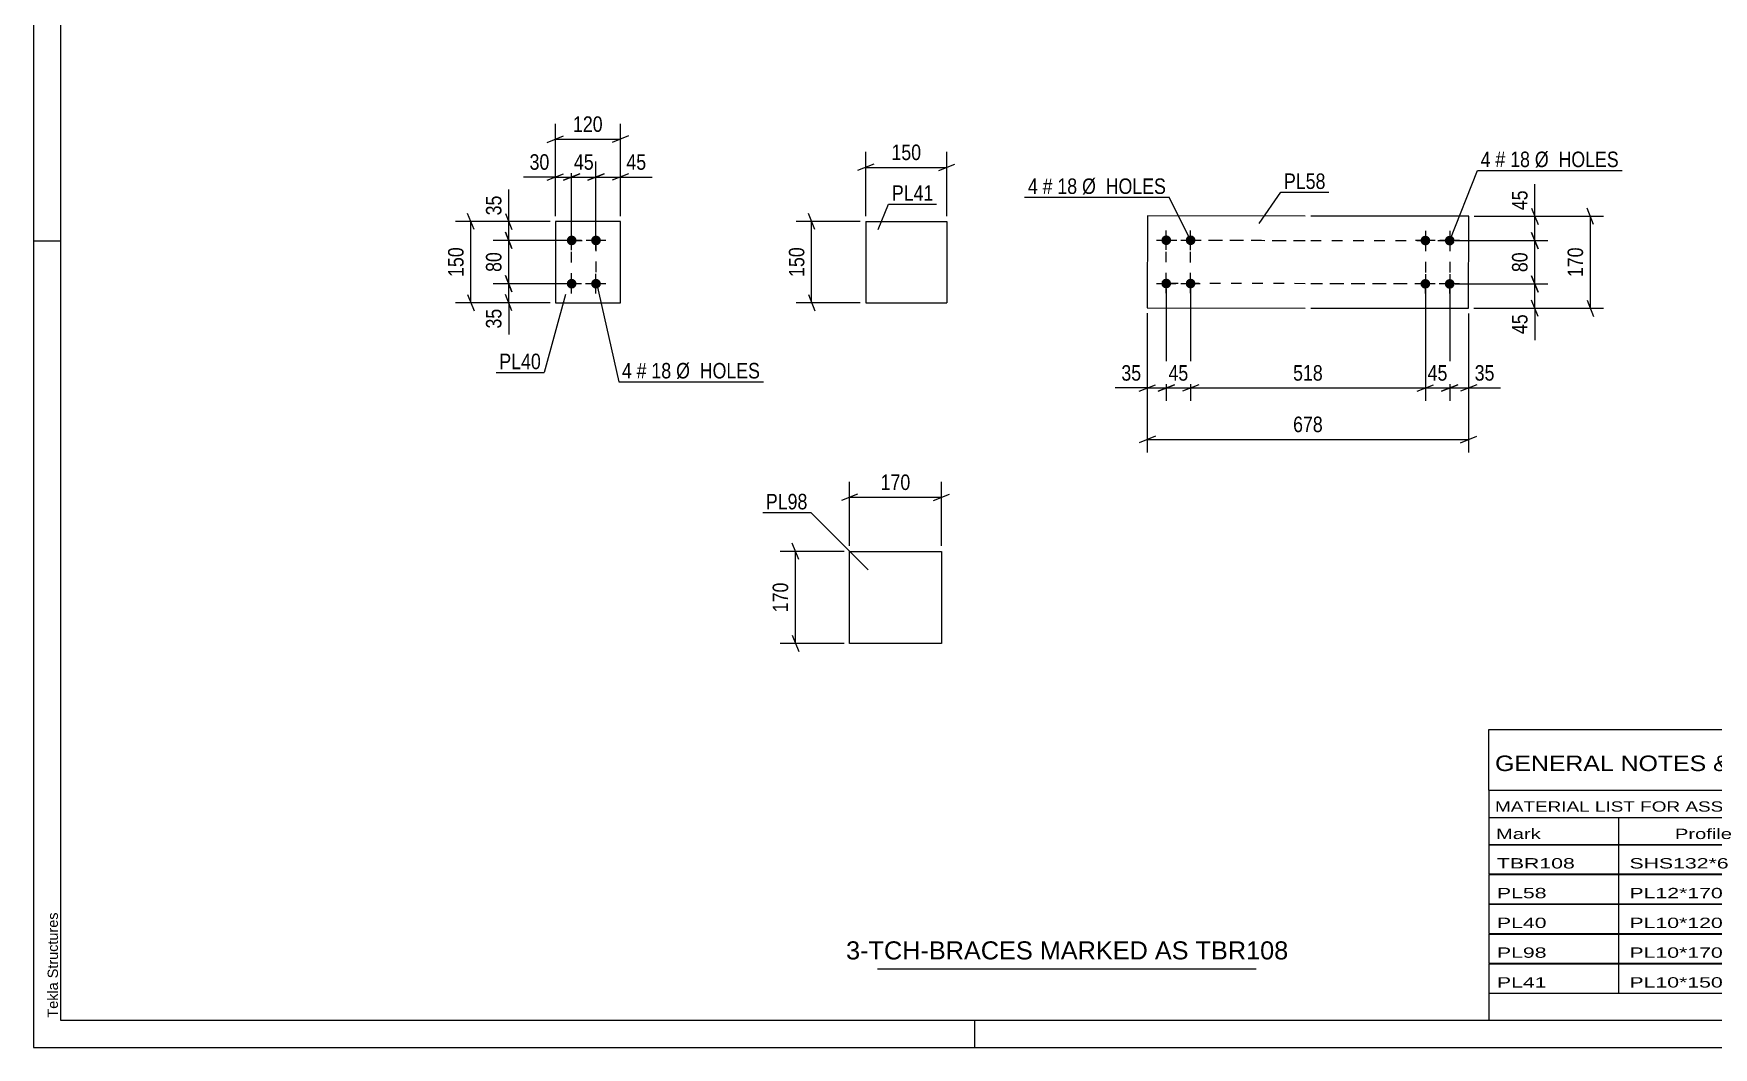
# Model space of a CAD drawing. Header units: millimetres. Extents: x 0 to 594, y 0 to 420.
# Drawn here: x 0 to 310.5, y 0 to 187.3 of the extents above; entities that cross this region are included whole.
import ezdxf

# ---------------------------------------------------------------- set-up
doc = ezdxf.new("R2010")
doc.units = ezdxf.units.MM
doc.linetypes.add('DXK_LINE_DOT2', pattern=[3.9198, 1.9599, -1.9599])
doc.styles.add('Arial', font='ARIAL.TTF', dxfattribs={"height": 0.2})
doc.styles.add('Arial Narrow', font='ARIALN.TTF', dxfattribs={"height": 0.2})

# ---------------------------------------------------------------- blocks, each defined once
blk = doc.blocks.new('Unknown-580874783-1129')
at = {"color": 5, "linetype": 'Continuous'}
for p, q in [((0, 420), (0, 0)), ((5, 415), (5, 5)), ((5, 149), (0, 149)), ((5, 5), (589, 5)), ((174, 0), (174, 5)), ((0, 0), (594, 0))]:
    blk.add_line(p, q, dxfattribs=at)
at = {"color": 174, "linetype": 'Continuous', "style": 'Arial'}
blk.add_text('Tekla Structures', height=1.9102, rotation=90, dxfattribs=at).set_placement((4.5, 5.5))
blk = doc.blocks.new('Bolt-580874783-1256 - 1220')
at = {"linetype": 'Continuous'}
for points in [[(209.38, 150.05, -1), (209.37, 148.25, -1)], [(213.88, 150.04, -1), (213.87, 148.24, -1)], [(209.37, 142.05, -1), (209.37, 140.25, -1)], [(213.87, 142.04, -1), (213.87, 140.24, -1)]]:
    blk.add_hatch(color=1, dxfattribs=at).paths.add_polyline_path(points)
at = {"color": 1, "linetype": 'Continuous'}
for p, q in [((207.57, 149.15), (211.17, 149.14)), ((209.37, 147.35), (209.38, 150.95)), ((212.07, 149.14), (215.67, 149.14)), ((213.87, 147.34), (213.88, 150.94)), ((209.36, 139.35), (209.37, 142.95)), ((213.86, 139.34), (213.87, 142.94)), ((207.57, 141.15), (211.17, 141.14)), ((212.07, 141.14), (215.67, 141.14))]:
    blk.add_line(p, q, dxfattribs=at)
blk = doc.blocks.new('Bolt-580874783-1261 - 1220')
at = {"linetype": 'Continuous'}
for points in [[(257.27, 148.19, -1), (257.28, 149.99, -1)], [(261.77, 148.18, -1), (261.78, 149.98, -1)], [(257.27, 140.19, -1), (257.27, 141.99, -1)], [(261.77, 140.18, -1), (261.77, 141.98, -1)]]:
    blk.add_hatch(color=1, dxfattribs=at).paths.add_polyline_path(points)
at = {"color": 1, "linetype": 'Continuous'}
for p, q in [((259.07, 149.08), (255.47, 149.09)), ((257.28, 150.89), (257.27, 147.29)), ((263.57, 149.08), (259.97, 149.08)), ((261.78, 150.88), (261.77, 147.28)), ((257.27, 142.89), (257.26, 139.29)), ((261.77, 142.88), (261.76, 139.28)), ((259.07, 141.08), (255.47, 141.09)), ((263.57, 141.08), (259.97, 141.08))]:
    blk.add_line(p, q, dxfattribs=at)
blk = doc.blocks.new('Part-580874783-1276 - 1220')
at = {"color": 2, "linetype": 'Continuous'}
for p, q in [((205.88, 153.65), (205.86, 136.65)), ((235.07, 153.62), (205.88, 153.65)), ((265.28, 153.58), (236.07, 153.61)), ((265.26, 136.58), (265.28, 153.58)), ((205.86, 136.65), (235.07, 136.62)), ((236.07, 136.61), (265.26, 136.58))]:
    blk.add_line(p, q, dxfattribs=at)
blk = doc.blocks.new('Part-580874783-1555 - 1539')
at = {"color": 2, "linetype": 'Continuous'}
for p, q in [((96.46, 152.61), (96.46, 137.61)), ((108.46, 152.61), (96.46, 152.61)), ((108.46, 137.61), (108.46, 152.61)), ((96.46, 137.61), (108.46, 137.61))]:
    blk.add_line(p, q, dxfattribs=at)
blk = doc.blocks.new('Bolt-580874783-1560 - 1539')
at = {"linetype": 'Continuous'}
for points in [[(99.46, 148.21, -1), (99.46, 150.01, -1)], [(103.96, 148.21, -1), (103.96, 150.01, -1)], [(99.46, 140.21, -1), (99.46, 142.01, -1)], [(103.96, 140.21, -1), (103.96, 142.01, -1)]]:
    blk.add_hatch(color=1, dxfattribs=at).paths.add_polyline_path(points)
at = {"color": 1, "linetype": 'Continuous'}
for p, q in [((101.26, 149.11), (97.66, 149.11)), ((99.46, 147.31), (99.46, 150.91)), ((105.76, 149.11), (102.16, 149.11)), ((103.96, 147.31), (103.96, 150.91)), ((99.46, 139.31), (99.46, 142.91)), ((103.96, 139.31), (103.96, 142.91)), ((101.26, 141.11), (97.66, 141.11)), ((105.76, 141.11), (102.16, 141.11))]:
    blk.add_line(p, q, dxfattribs=at)
blk = doc.blocks.new('Part-580874783-4337 - 4336')
at = {"color": 2, "linetype": 'Continuous'}
for p, q in [((150.83, 91.65), (167.83, 91.65)), ((150.83, 74.65), (150.83, 91.65)), ((167.83, 91.65), (167.83, 74.65)), ((167.83, 74.65), (150.83, 74.65))]:
    blk.add_line(p, q, dxfattribs=at)
blk = doc.blocks.new('Part-580874783-1515 - 1499')
at = {"color": 2, "linetype": 'Continuous'}
for p, q in [((153.82, 152.61), (153.82, 137.61)), ((153.82, 152.61), (168.82, 152.61)), ((168.82, 152.61), (168.82, 137.61)), ((153.82, 137.61), (168.82, 137.61))]:
    blk.add_line(p, q, dxfattribs=at)
blk = doc.blocks.new('Rectangle-580874783-1446 - 1220')
at = {"color": 1, "linetype": 'DXK_LINE_DOT2'}
for p, q in [((209.37, 149.15), (235.07, 149.12)), ((209.37, 141.15), (209.37, 149.15)), ((236.07, 149.11), (261.77, 149.08)), ((261.77, 149.08), (261.77, 141.08)), ((235.07, 141.12), (209.37, 141.15)), ((261.77, 141.08), (236.07, 141.11))]:
    blk.add_line(p, q, dxfattribs=at)
blk = doc.blocks.new('Rectangle-580874783-1669 - 1539')
at = {"color": 1, "linetype": 'DXK_LINE_DOT2'}
blk.add_lwpolyline([(99.46, 149.11), (103.96, 149.11), (103.96, 141.11), (99.46, 141.11), (99.46, 149.11)], close=True, dxfattribs=at)
blk = doc.blocks.new('Rectangle-580874783-1435 - 1220')
at = {"color": 1, "linetype": 'DXK_LINE_DOT2'}
for p, q in [((213.87, 149.14), (235.07, 149.12)), ((213.87, 141.14), (213.87, 149.14)), ((236.07, 149.11), (257.27, 149.09)), ((257.27, 149.09), (257.27, 141.09)), ((235.07, 141.12), (213.87, 141.14)), ((257.27, 141.09), (236.07, 141.11))]:
    blk.add_line(p, q, dxfattribs=at)
blk = doc.blocks.new('StraightDimension-580874783-1280 - 1220')
at = {"color": 7, "linetype": 'Continuous'}
for p, q in [((262.77, 141.08), (279.9, 141.08)), ((276.9, 142.58), (278.1, 139.58)), ((277.5, 136.58), (277.5, 141.08)), ((278.1, 135.08), (276.9, 138.08)), ((266.26, 136.58), (279.9, 136.58))]:
    blk.add_line(p, q, dxfattribs=at)
at = {"color": 0}
blk.add_wipeout([(276.75, 136.05), (272.55, 136.05), (272.55, 131.2), (276.75, 131.2)], dxfattribs=at)
at = {"color": 7, "linetype": 'Continuous'}
blk.add_line((277.5, 136.58), (277.5, 130.67), dxfattribs=at)
blk.add_line((277.5, 136.58), (277.5, 130.67), dxfattribs=at)
at = {"color": 3, "style": 'Arial Narrow'}
blk.add_text('45', height=2.863, rotation=90.0002, dxfattribs=at).set_placement((276.15, 131.8))
blk = doc.blocks.new('StraightDimension-580874783-1420 - 1220')
at = {"color": 7, "linetype": 'Continuous'}
for p, q in [((209.37, 140.15), (209.37, 119.45)), ((205.86, 135.65), (205.86, 119.45)), ((204.36, 121.25), (207.36, 122.45)), ((205.86, 121.85), (209.37, 121.85)), ((210.87, 122.45), (207.87, 121.25))]:
    blk.add_line(p, q, dxfattribs=at)
at = {"color": 0}
blk.add_wipeout([(205.34, 122.6), (205.34, 126.8), (200.48, 126.8), (200.48, 122.6)], dxfattribs=at)
at = {"color": 7, "linetype": 'Continuous'}
blk.add_line((205.86, 121.85), (199.96, 121.85), dxfattribs=at)
blk.add_line((205.86, 121.85), (199.96, 121.85), dxfattribs=at)
at = {"color": 3, "style": 'Arial Narrow'}
blk.add_text('35', height=2.863, dxfattribs=at).set_placement((201.08, 123.2))
blk = doc.blocks.new('StraightDimension-580874783-1292 - 1220')
at = {"color": 7, "linetype": 'Continuous'}
for p, q in [((262.77, 149.08), (279.9, 149.08)), ((276.9, 150.58), (278.1, 147.58)), ((277.5, 141.08), (277.5, 149.08)), ((262.77, 141.08), (279.9, 141.08)), ((278.1, 139.58), (276.9, 142.58))]:
    blk.add_line(p, q, dxfattribs=at)
at = {"color": 0}
blk.add_wipeout([(276.75, 147.51), (272.55, 147.51), (272.55, 142.65), (276.75, 142.65)], dxfattribs=at)
at = {"color": 3, "style": 'Arial Narrow'}
blk.add_text('80', height=2.863, rotation=90.0002, dxfattribs=at).set_placement((276.15, 143.25))
blk = doc.blocks.new('StraightDimension-580874783-1301 - 1220')
at = {"color": 7, "linetype": 'Continuous'}
for p, q in [((266.28, 153.58), (279.9, 153.58)), ((276.9, 155.08), (278.1, 152.08)), ((277.5, 149.08), (277.5, 153.58)), ((262.77, 149.08), (279.9, 149.08)), ((278.1, 147.58), (276.9, 150.58))]:
    blk.add_line(p, q, dxfattribs=at)
at = {"color": 0}
blk.add_wipeout([(276.75, 158.96), (272.55, 158.96), (272.55, 154.1), (276.75, 154.1)], dxfattribs=at)
at = {"color": 7, "linetype": 'Continuous'}
blk.add_line((277.5, 153.58), (277.5, 159.48), dxfattribs=at)
blk.add_line((277.5, 153.58), (277.5, 159.48), dxfattribs=at)
at = {"color": 3, "style": 'Arial Narrow'}
blk.add_text('45', height=2.863, rotation=90.0002, dxfattribs=at).set_placement((276.15, 154.7))
blk = doc.blocks.new('StraightDimension-580874783-1384 - 1220')
at = {"color": 7, "linetype": 'Continuous'}
for p, q in [((205.86, 135.65), (205.86, 109.94)), ((265.26, 135.58), (265.26, 109.94)), ((207.36, 112.94), (204.36, 111.74)), ((205.86, 112.34), (265.26, 112.34)), ((263.76, 111.74), (266.76, 112.94))]:
    blk.add_line(p, q, dxfattribs=at)
at = {"color": 0}
blk.add_wipeout([(238.9, 113.09), (238.9, 117.29), (232.22, 117.29), (232.22, 113.09)], dxfattribs=at)
at = {"color": 3, "style": 'Arial Narrow'}
blk.add_text('678', height=2.863, dxfattribs=at).set_placement((232.82, 113.69))
blk = doc.blocks.new('StraightDimension-580874783-1389 - 1220')
at = {"color": 7, "linetype": 'Continuous'}
for p, q in [((261.77, 140.08), (261.77, 119.45)), ((265.26, 135.58), (265.26, 119.45)), ((260.27, 121.25), (263.27, 122.45)), ((261.77, 121.85), (265.26, 121.85)), ((266.76, 122.45), (263.76, 121.25))]:
    blk.add_line(p, q, dxfattribs=at)
at = {"color": 0}
blk.add_wipeout([(270.64, 122.6), (270.64, 126.8), (265.79, 126.8), (265.79, 122.6)], dxfattribs=at)
at = {"color": 7, "linetype": 'Continuous'}
blk.add_line((265.26, 121.85), (271.17, 121.85), dxfattribs=at)
blk.add_line((265.26, 121.85), (271.17, 121.85), dxfattribs=at)
at = {"color": 3, "style": 'Arial Narrow'}
blk.add_text('35', height=2.863, dxfattribs=at).set_placement((266.39, 123.2))
blk = doc.blocks.new('StraightDimension-580874783-1395 - 1220')
at = {"color": 7, "linetype": 'Continuous'}
for p, q in [((257.27, 140.09), (257.27, 119.45)), ((261.77, 140.08), (261.77, 119.45)), ((255.77, 121.25), (258.77, 122.45)), ((257.27, 121.85), (261.77, 121.85)), ((263.27, 122.45), (260.27, 121.25))]:
    blk.add_line(p, q, dxfattribs=at)
at = {"color": 0}
blk.add_wipeout([(261.94, 122.6), (261.94, 126.8), (257.09, 126.8), (257.09, 122.6)], dxfattribs=at)
at = {"color": 3, "style": 'Arial Narrow'}
blk.add_text('45', height=2.863, dxfattribs=at).set_placement((257.69, 123.2))
blk = doc.blocks.new('StraightDimension-580874783-1404 - 1220')
at = {"color": 7, "linetype": 'Continuous'}
for p, q in [((213.87, 140.14), (213.87, 119.45)), ((257.27, 140.09), (257.27, 119.45)), ((215.37, 122.45), (212.37, 121.25)), ((213.87, 121.85), (257.27, 121.85)), ((255.77, 121.25), (258.77, 122.45))]:
    blk.add_line(p, q, dxfattribs=at)
at = {"color": 0}
blk.add_wipeout([(238.91, 122.6), (238.91, 126.8), (232.22, 126.8), (232.22, 122.6)], dxfattribs=at)
at = {"color": 3, "style": 'Arial Narrow'}
blk.add_text('518', height=2.863, dxfattribs=at).set_placement((232.82, 123.2))
blk = doc.blocks.new('StraightDimension-580874783-1412 - 1220')
at = {"color": 7, "linetype": 'Continuous'}
for p, q in [((209.37, 140.15), (209.37, 119.45)), ((213.87, 140.14), (213.87, 119.45)), ((207.87, 121.25), (210.87, 122.45)), ((209.37, 121.85), (213.87, 121.85)), ((215.37, 122.45), (212.37, 121.25))]:
    blk.add_line(p, q, dxfattribs=at)
at = {"color": 0}
blk.add_wipeout([(214.04, 122.6), (214.04, 126.8), (209.19, 126.8), (209.19, 122.6)], dxfattribs=at)
at = {"color": 3, "style": 'Arial Narrow'}
blk.add_text('45', height=2.863, dxfattribs=at).set_placement((209.79, 123.2))
blk = doc.blocks.new('StraightDimension-580874783-1427 - 1220')
at = {"color": 7, "linetype": 'Continuous'}
for p, q in [((266.28, 153.58), (290.17, 153.58)), ((288.37, 152.08), (287.17, 155.08)), ((287.77, 136.58), (287.77, 153.58)), ((287.17, 138.08), (288.37, 135.08)), ((266.26, 136.58), (290.17, 136.58))]:
    blk.add_line(p, q, dxfattribs=at)
at = {"color": 0}
blk.add_wipeout([(287.02, 148.42), (282.82, 148.42), (282.82, 141.74), (287.02, 141.74)], dxfattribs=at)
at = {"color": 3, "style": 'Arial Narrow'}
blk.add_text('170', height=2.863, rotation=90.0002, dxfattribs=at).set_placement((286.42, 142.34))
blk = doc.blocks.new('StraightDimension-580874783-1579 - 1539')
at = {"color": 7, "linetype": 'Continuous'}
for p, q in [((96.46, 153.61), (96.46, 163.67)), ((99.46, 150.11), (99.46, 163.67)), ((94.96, 160.22), (97.96, 161.42)), ((96.46, 160.82), (99.46, 160.82)), ((100.96, 161.42), (97.96, 160.22))]:
    blk.add_line(p, q, dxfattribs=at)
at = {"color": 0}
blk.add_wipeout([(95.93, 161.57), (95.93, 165.77), (91.08, 165.77), (91.08, 161.57)], dxfattribs=at)
at = {"color": 7, "linetype": 'Continuous'}
blk.add_line((96.46, 160.82), (90.55, 160.82), dxfattribs=at)
blk.add_line((96.46, 160.82), (90.55, 160.82), dxfattribs=at)
at = {"color": 3, "style": 'Arial Narrow'}
blk.add_text('30', height=2.863, dxfattribs=at).set_placement((91.68, 162.17))
blk = doc.blocks.new('StraightDimension-580874783-1656 - 1539')
at = {"color": 7, "linetype": 'Continuous'}
for p, q in [((95.46, 152.61), (84.98, 152.61)), ((87.23, 154.11), (88.43, 151.11)), ((87.83, 149.11), (87.83, 152.61)), ((98.46, 149.11), (84.98, 149.11)), ((88.43, 147.61), (87.23, 150.61))]:
    blk.add_line(p, q, dxfattribs=at)
at = {"color": 0}
blk.add_wipeout([(87.08, 158), (82.88, 158), (82.88, 153.14), (87.08, 153.14)], dxfattribs=at)
at = {"color": 7, "linetype": 'Continuous'}
blk.add_line((87.83, 152.61), (87.83, 158.52), dxfattribs=at)
blk.add_line((87.83, 152.61), (87.83, 158.52), dxfattribs=at)
at = {"color": 3, "style": 'Arial Narrow'}
blk.add_text('35', height=2.863, rotation=90.0002, dxfattribs=at).set_placement((86.48, 153.74))
blk = doc.blocks.new('StraightDimension-580874783-1592 - 1539')
at = {"color": 7, "linetype": 'Continuous'}
for p, q in [((99.46, 150.11), (99.46, 163.67)), ((103.96, 150.11), (103.96, 163.67)), ((97.96, 160.22), (100.96, 161.42)), ((99.46, 160.82), (103.96, 160.82)), ((105.46, 161.42), (102.46, 160.22))]:
    blk.add_line(p, q, dxfattribs=at)
at = {"color": 0}
blk.add_wipeout([(104.13, 161.57), (104.13, 165.77), (99.28, 165.77), (99.28, 161.57)], dxfattribs=at)
at = {"color": 3, "style": 'Arial Narrow'}
blk.add_text('45', height=2.863, dxfattribs=at).set_placement((99.88, 162.17))
blk = doc.blocks.new('StraightDimension-580874783-1562 - 1539')
at = {"color": 7, "linetype": 'Continuous'}
for p, q in [((94.96, 167.22), (97.96, 168.42)), ((96.46, 153.61), (96.46, 170.67)), ((96.46, 167.82), (108.46, 167.82)), ((109.96, 168.42), (106.96, 167.22)), ((108.46, 153.61), (108.46, 170.67))]:
    blk.add_line(p, q, dxfattribs=at)
at = {"color": 0}
blk.add_wipeout([(105.8, 168.57), (105.8, 172.77), (99.11, 172.77), (99.11, 168.57)], dxfattribs=at)
at = {"color": 3, "style": 'Arial Narrow'}
blk.add_text('120', height=2.863, dxfattribs=at).set_placement((99.71, 169.17))
blk = doc.blocks.new('StraightDimension-580874783-1602 - 1539')
at = {"color": 7, "linetype": 'Continuous'}
for p, q in [((103.96, 150.11), (103.96, 163.67)), ((108.46, 153.61), (108.46, 163.67)), ((102.46, 160.22), (105.46, 161.42)), ((103.96, 160.82), (108.46, 160.82)), ((109.96, 161.42), (106.96, 160.22))]:
    blk.add_line(p, q, dxfattribs=at)
at = {"color": 0}
blk.add_wipeout([(113.84, 161.57), (113.84, 165.77), (108.98, 165.77), (108.98, 161.57)], dxfattribs=at)
at = {"color": 7, "linetype": 'Continuous'}
blk.add_line((108.46, 160.82), (114.36, 160.82), dxfattribs=at)
blk.add_line((108.46, 160.82), (114.36, 160.82), dxfattribs=at)
at = {"color": 3, "style": 'Arial Narrow'}
blk.add_text('45', height=2.863, dxfattribs=at).set_placement((109.58, 162.17))
blk = doc.blocks.new('StraightDimension-580874783-1616 - 1539')
at = {"color": 7, "linetype": 'Continuous'}
for p, q in [((95.46, 152.61), (77.98, 152.61)), ((81.43, 151.11), (80.23, 154.11)), ((80.83, 137.61), (80.83, 152.61)), ((95.46, 137.61), (77.98, 137.61)), ((80.23, 139.11), (81.43, 136.11))]:
    blk.add_line(p, q, dxfattribs=at)
at = {"color": 0}
blk.add_wipeout([(80.08, 148.46), (75.88, 148.46), (75.88, 141.77), (80.08, 141.77)], dxfattribs=at)
at = {"color": 3, "style": 'Arial Narrow'}
blk.add_text('150', height=2.863, rotation=90.0002, dxfattribs=at).set_placement((79.48, 142.37))
blk = doc.blocks.new('StraightDimension-580874783-1633 - 1539')
at = {"color": 7, "linetype": 'Continuous'}
for p, q in [((98.46, 141.11), (84.98, 141.11)), ((87.23, 142.61), (88.43, 139.61)), ((87.83, 137.61), (87.83, 141.11)), ((95.46, 137.61), (84.98, 137.61)), ((88.43, 136.11), (87.23, 139.11))]:
    blk.add_line(p, q, dxfattribs=at)
at = {"color": 0}
blk.add_wipeout([(87.08, 137.09), (82.88, 137.09), (82.88, 132.23), (87.08, 132.23)], dxfattribs=at)
at = {"color": 7, "linetype": 'Continuous'}
blk.add_line((87.83, 137.61), (87.83, 131.71), dxfattribs=at)
blk.add_line((87.83, 137.61), (87.83, 131.71), dxfattribs=at)
at = {"color": 3, "style": 'Arial Narrow'}
blk.add_text('35', height=2.863, rotation=90.0002, dxfattribs=at).set_placement((86.48, 132.83))
blk = doc.blocks.new('StraightDimension-580874783-1646 - 1539')
at = {"color": 7, "linetype": 'Continuous'}
for p, q in [((98.46, 149.11), (84.98, 149.11)), ((87.23, 150.61), (88.43, 147.61)), ((87.83, 141.11), (87.83, 149.11)), ((98.46, 141.11), (84.98, 141.11)), ((88.43, 139.61), (87.23, 142.61))]:
    blk.add_line(p, q, dxfattribs=at)
at = {"color": 0}
blk.add_wipeout([(87.08, 147.54), (82.88, 147.54), (82.88, 142.69), (87.08, 142.69)], dxfattribs=at)
at = {"color": 3, "style": 'Arial Narrow'}
blk.add_text('80', height=2.863, rotation=90.0002, dxfattribs=at).set_placement((86.48, 143.29))
blk = doc.blocks.new('StraightDimension-580874783-4342 - 4336')
at = {"color": 7, "linetype": 'Continuous'}
for p, q in [((150.83, 92.65), (150.83, 104.5)), ((167.83, 92.65), (167.83, 104.5)), ((152.33, 102.25), (149.33, 101.05)), ((150.83, 101.65), (167.83, 101.65)), ((166.33, 101.05), (169.33, 102.25))]:
    blk.add_line(p, q, dxfattribs=at)
at = {"color": 0}
blk.add_wipeout([(162.67, 102.4), (162.67, 106.6), (155.98, 106.6), (155.98, 102.4)], dxfattribs=at)
at = {"color": 3, "style": 'Arial Narrow'}
blk.add_text('170', height=2.863, dxfattribs=at).set_placement((156.58, 103))
blk = doc.blocks.new('StraightDimension-580874783-4346 - 4336')
at = {"color": 7, "linetype": 'Continuous'}
for p, q in [((149.83, 91.65), (137.98, 91.65)), ((141.43, 90.15), (140.23, 93.15)), ((140.83, 74.65), (140.83, 91.65)), ((149.83, 74.65), (137.98, 74.65)), ((140.23, 76.15), (141.43, 73.15))]:
    blk.add_line(p, q, dxfattribs=at)
at = {"color": 0}
blk.add_wipeout([(140.08, 86.49), (135.88, 86.49), (135.88, 79.81), (140.08, 79.81)], dxfattribs=at)
at = {"color": 3, "style": 'Arial Narrow'}
blk.add_text('170', height=2.863, rotation=90.0002, dxfattribs=at).set_placement((139.48, 80.41))
blk = doc.blocks.new('StraightDimension-580874783-1517 - 1499')
at = {"color": 7, "linetype": 'Continuous'}
for p, q in [((152.82, 152.61), (140.97, 152.61)), ((144.42, 151.11), (143.22, 154.11)), ((143.82, 137.61), (143.82, 152.61)), ((152.82, 137.61), (140.97, 137.61)), ((143.22, 139.11), (144.42, 136.11))]:
    blk.add_line(p, q, dxfattribs=at)
at = {"color": 0}
blk.add_wipeout([(143.07, 148.46), (138.87, 148.46), (138.87, 141.77), (143.07, 141.77)], dxfattribs=at)
at = {"color": 3, "style": 'Arial Narrow'}
blk.add_text('150', height=2.863, rotation=90.0002, dxfattribs=at).set_placement((142.47, 142.37))
blk = doc.blocks.new('StraightDimension-580874783-1526 - 1499')
at = {"color": 7, "linetype": 'Continuous'}
for p, q in [((153.82, 153.61), (153.82, 165.46)), ((168.82, 153.61), (168.82, 165.46)), ((155.32, 163.21), (152.32, 162.01)), ((153.82, 162.61), (168.82, 162.61)), ((167.32, 162.01), (170.32, 163.21))]:
    blk.add_line(p, q, dxfattribs=at)
at = {"color": 0}
blk.add_wipeout([(164.66, 163.36), (164.66, 167.56), (157.98, 167.56), (157.98, 163.36)], dxfattribs=at)
at = {"color": 3, "style": 'Arial Narrow'}
blk.add_text('150', height=2.863, dxfattribs=at).set_placement((158.58, 163.96))
blk = doc.blocks.new('Unknown-580874783-4415')
at = {"color": 7, "linetype": 'Continuous'}
for p, q in [((269, 58.75), (429, 58.75)), ((269, 47.5), (269, 58.75)), ((429, 58.75), (429, 47.5)), ((269, 47.5), (429, 47.5)), ((269, 47.5), (269, 42.5)), ((429, 47.5), (429, 42.5)), ((269, 42.5), (429, 42.5)), ((269, 42.5), (269, 37.5)), ((293, 42.5), (293, 37.5)), ((328.5, 42.5), (328.5, 37.5)), ((354.5, 42.5), (354.5, 37.5)), ((367.5, 42.5), (367.5, 37.5)), ((385, 42.5), (385, 37.5)), ((407, 42.5), (407, 37.5)), ((429, 42.5), (429, 37.5)), ((269, 37.5), (429, 37.5)), ((269, 37.45), (269, 32.05)), ((269, 37.45), (429, 37.45)), ((293, 37.5), (293, 32)), ((328.5, 37.5), (328.5, 32)), ((354.5, 37.5), (354.5, 32)), ((367.5, 37.5), (367.5, 32)), ((385, 37.5), (385, 32)), ((407, 37.5), (407, 32)), ((429, 37.45), (429, 32.05)), ((269, 32.05), (429, 32.05)), ((269, 31.95), (269, 26.55)), ((269, 31.95), (429, 31.95)), ((293, 32), (293, 26.5)), ((328.5, 32), (328.5, 26.5)), ((354.5, 32), (354.5, 26.5)), ((367.5, 32), (367.5, 26.5)), ((385, 32), (385, 26.5)), ((407, 32), (407, 26.5)), ((429, 31.95), (429, 26.55)), ((269, 26.55), (429, 26.55)), ((269, 26.45), (269, 21.05)), ((269, 26.45), (429, 26.45)), ((293, 26.5), (293, 21)), ((328.5, 26.5), (328.5, 21)), ((354.5, 26.5), (354.5, 21)), ((367.5, 26.5), (367.5, 21)), ((385, 26.5), (385, 21)), ((407, 26.5), (407, 21)), ((429, 26.45), (429, 21.05)), ((269, 21.05), (429, 21.05)), ((269, 20.95), (269, 15.55)), ((269, 20.95), (429, 20.95)), ((293, 21), (293, 15.5)), ((328.5, 21), (328.5, 15.5)), ((354.5, 21), (354.5, 15.5)), ((367.5, 21), (367.5, 15.5)), ((385, 21), (385, 15.5)), ((407, 21), (407, 15.5)), ((429, 20.95), (429, 15.55)), ((269, 15.55), (429, 15.55)), ((269, 15.45), (269, 10.05)), ((269, 15.45), (429, 15.45)), ((293, 15.5), (293, 10)), ((328.5, 15.5), (328.5, 10)), ((354.5, 15.5), (354.5, 10)), ((367.5, 15.5), (367.5, 10)), ((385, 15.5), (385, 10)), ((407, 15.5), (407, 10)), ((429, 15.45), (429, 10.05)), ((269, 10.05), (429, 10.05)), ((269, 10), (429, 10)), ((269, 10), (269, 5)), ((385, 10), (385, 5)), ((407, 10), (407, 5)), ((429, 10), (429, 5)), ((269, 5), (429, 5))]:
    blk.add_line(p, q, dxfattribs=at)
at = {"color": 7, "style": 'Arial Narrow'}
for s, height, width, p in [('GENERAL NOTES & WELD DETAILS :', 2.8633, 1.4, (270.15, 51.06)), ('REFER TYP DRAWING TYP-01', 1.9089, 1.6, (353.7, 51.16)), ("MATERIAL LIST FOR ASSEMBLY MK'D", 1.9089, 1.6, (270.15, 43.56)), ('TBR108', 1.909, 1.794707, (361.59, 43.47)), ('3', 1.91, 1.794707, (391.08, 43.56)), ('No. Required', 1.9089, 1.6, (400.41, 43.56)), ('Mark', 1.909, 1.7, (270.34, 38.5)), ('Profile', 1.909, 1.7, (303.41, 38.5)), ('Material', 1.909, 1.7, (333.54, 38.56)), ('No.', 1.909, 1.7, (358.5, 38.56)), ('Length', 1.909, 1.7, (369, 38.56)), ('Area', 1.909, 1.7, (391.5, 38.56)), ('Weight', 1.909, 1.7, (411, 38.56))]:
    blk.add_text(s, height=height, dxfattribs=dict(at, width=width)).set_placement(p)
at = {"color": 7, "linetype": 'Continuous', "style": 'Arial Narrow'}
for s, height, width, p in [('TBR108', 1.909, 1.794707, (270.5, 33.06)), ('SHS132*6', 1.909, 1.794707, (295, 33.06)), ('E350', 1.909, 1.794707, (334.74, 33.06)), ('1', 1.91, 1.794707, (358.86, 33.06)), ('5732', 1.909, 1.794707, (371.58, 33.06)), ('3.0', 1.909, 1.794707, (395.32, 33.06)), ('135.7', 1.909, 1.794707, (411.96, 33.06)), ('PL58', 1.909, 1.794707, (270.5, 27.56)), ('PL12*170', 1.909, 1.794707, (295, 27.56)), ('E350', 1.909, 1.794707, (334.74, 27.56)), ('1', 1.91, 1.794707, (358.86, 27.56)), ('678', 1.909, 1.794707, (373.77, 27.56)), ('0.3', 1.909, 1.794707, (395.32, 27.56)), ('10.9', 1.909, 1.794707, (414.14, 27.56)), ('PL40', 1.909, 1.794707, (270.5, 22.06)), ('PL10*120', 1.909, 1.794707, (295, 22.06)), ('E350', 1.909, 1.794707, (334.74, 22.06)), ('4', 1.91, 1.794707, (358.86, 22.06)), ('150', 1.909, 1.794707, (373.77, 22.06)), ('0.0', 1.909, 1.794707, (395.32, 22.06)), ('5.7', 1.909, 1.794707, (416.33, 22.06)), ('PL98', 1.909, 1.794707, (270.5, 16.56)), ('PL10*170', 1.909, 1.794707, (295, 16.56)), ('E350', 1.909, 1.794707, (334.74, 16.56)), ('1', 1.91, 1.794707, (358.86, 16.56)), ('170', 1.909, 1.794707, (373.77, 16.56)), ('0.1', 1.909, 1.794707, (395.32, 16.56)), ('2.3', 1.909, 1.794707, (416.33, 16.56)), ('PL41', 1.909, 1.794707, (270.5, 11.06)), ('PL10*150', 1.909, 1.794707, (295, 11.06)), ('E350', 1.909, 1.794707, (334.74, 11.06)), ('1', 1.91, 1.794707, (358.86, 11.06)), ('150', 1.909, 1.794707, (373.77, 11.06)), ('0.1', 1.909, 1.794707, (395.32, 11.06)), ('1.8', 1.909, 1.794707, (416.33, 11.06)), ('Total', 1.909, 1.7, (371.33, 6.5)), ('3.6', 1.909, 1.794707, (394.83, 6.5)), ('156.3', 1.909, 1.794707, (411.96, 6.5))]:
    blk.add_text(s, height=height, dxfattribs=dict(at, width=width)).set_placement(p)
blk = doc.blocks.new('Unknown-580874783-4416')
at = {"color": 7, "linetype": 'Continuous'}
blk.add_line((156, 14.5), (226, 14.5), dxfattribs=at)
at = {"color": 7, "style": 'Arial'}
blk.add_text('3-TCH-BRACES MARKED AS TBR108', height=3.3428, dxfattribs=at).set_placement((150.19, 16.25))
blk = doc.blocks.new('Mark-580874783-1251 - 1220')
at = {"color": 0}
blk.add_wipeout([(185.63, 157.7), (185.63, 160.7), (183.8, 160.7), (183.8, 157.7)], dxfattribs=at)
blk.add_wipeout([(185.63, 157.7), (185.63, 160.7), (183.8, 160.7), (183.8, 157.7)], dxfattribs=at)
blk.add_wipeout([(188.35, 157.7), (188.35, 160.7), (186.53, 160.7), (186.53, 157.7)], dxfattribs=at)
blk.add_wipeout([(188.35, 157.7), (188.35, 160.7), (186.53, 160.7), (186.53, 157.7)], dxfattribs=at)
at = {"color": 3, "style": 'Arial Narrow'}
blk.add_text('4', height=2.86, dxfattribs=at).set_placement((183.8, 157.7))
at = {"color": 0}
blk.add_wipeout([(192.91, 157.7), (192.91, 160.7), (189.25, 160.7), (189.25, 157.7)], dxfattribs=at)
blk.add_wipeout([(192.91, 157.7), (192.91, 160.7), (189.25, 160.7), (189.25, 157.7)], dxfattribs=at)
at = {"color": 3, "style": 'Arial Narrow'}
blk.add_text('#', height=2.86, dxfattribs=at).set_placement((186.53, 157.7))
at = {"color": 0}
blk.add_wipeout([(209.34, 157.7), (209.34, 160.7), (193.81, 160.7), (193.81, 157.7)], dxfattribs=at)
blk.add_wipeout([(209.34, 157.7), (209.34, 160.7), (193.81, 160.7), (193.81, 157.7)], dxfattribs=at)
at = {"color": 7, "linetype": 'Continuous'}
for p in [(183.2, 157.1), (213.87, 149.14)]:
    blk.add_line(p, (209.94, 157.1), dxfattribs=at)
at = {"color": 3, "style": 'Arial Narrow'}
for s, p in [('18', (189.25, 157.7)), ('Ø  HOLES', (193.81, 157.7))]:
    blk.add_text(s, height=2.863, dxfattribs=at).set_placement(p)
blk = doc.blocks.new('Mark-580874783-1272 - 1220')
at = {"color": 0}
blk.add_wipeout([(238.81, 158.62), (238.81, 161.62), (231.14, 161.62), (231.14, 158.62)], dxfattribs=at)
blk.add_wipeout([(238.81, 158.62), (238.81, 161.62), (231.14, 161.62), (231.14, 158.62)], dxfattribs=at)
at = {"color": 30, "linetype": 'Continuous'}
for p, q in [((226.56, 152.24), (230.54, 158.02)), ((230.54, 158.02), (239.41, 158.02))]:
    blk.add_line(p, q, dxfattribs=at)
at = {"color": 3, "style": 'Arial Narrow'}
blk.add_text('PL58', height=2.863, dxfattribs=at).set_placement((231.14, 158.62))
blk = doc.blocks.new('Mark-580874783-1257 - 1220')
at = {"color": 0}
blk.add_wipeout([(269.32, 162.66), (269.32, 165.66), (267.49, 165.66), (267.49, 162.66)], dxfattribs=at)
blk.add_wipeout([(269.32, 162.66), (269.32, 165.66), (267.49, 165.66), (267.49, 162.66)], dxfattribs=at)
at = {"color": 7, "linetype": 'Continuous'}
blk.add_line((261.77, 149.08), (266.89, 162.06), dxfattribs=at)
at = {"color": 0}
blk.add_wipeout([(272.05, 162.66), (272.05, 165.66), (270.22, 165.66), (270.22, 162.66)], dxfattribs=at)
blk.add_wipeout([(272.05, 162.66), (272.05, 165.66), (270.22, 165.66), (270.22, 162.66)], dxfattribs=at)
at = {"color": 3, "style": 'Arial Narrow'}
blk.add_text('4', height=2.86, dxfattribs=at).set_placement((267.49, 162.66))
at = {"color": 0}
blk.add_wipeout([(276.61, 162.66), (276.61, 165.66), (272.95, 165.66), (272.95, 162.66)], dxfattribs=at)
blk.add_wipeout([(276.61, 162.66), (276.61, 165.66), (272.95, 165.66), (272.95, 162.66)], dxfattribs=at)
at = {"color": 3, "style": 'Arial Narrow'}
blk.add_text('#', height=2.86, dxfattribs=at).set_placement((270.22, 162.66))
at = {"color": 0}
blk.add_wipeout([(293.03, 162.66), (293.03, 165.66), (277.51, 165.66), (277.51, 162.66)], dxfattribs=at)
blk.add_wipeout([(293.03, 162.66), (293.03, 165.66), (277.51, 165.66), (277.51, 162.66)], dxfattribs=at)
at = {"color": 7, "linetype": 'Continuous'}
blk.add_line((266.89, 162.06), (293.63, 162.06), dxfattribs=at)
at = {"color": 3, "style": 'Arial Narrow'}
for s, p in [('18', (272.95, 162.66)), ('Ø  HOLES', (277.51, 162.66))]:
    blk.add_text(s, height=2.863, dxfattribs=at).set_placement(p)
blk = doc.blocks.new('Mark-580874783-1551 - 1539')
at = {"color": 0}
blk.add_wipeout([(93.78, 125.32), (93.78, 128.32), (86.1, 128.32), (86.1, 125.32)], dxfattribs=at)
blk.add_wipeout([(93.78, 125.32), (93.78, 128.32), (86.1, 128.32), (86.1, 125.32)], dxfattribs=at)
at = {"color": 30, "linetype": 'Continuous'}
for p in [(98.3, 139.12), (85.5, 124.72)]:
    blk.add_line(p, (94.38, 124.72), dxfattribs=at)
at = {"color": 3, "style": 'Arial Narrow'}
blk.add_text('PL40', height=2.863, dxfattribs=at).set_placement((86.1, 125.32))
blk = doc.blocks.new('Mark-580874783-1556 - 1539')
at = {"color": 0}
blk.add_wipeout([(110.58, 123.61), (110.58, 126.61), (108.76, 126.61), (108.76, 123.61)], dxfattribs=at)
blk.add_wipeout([(110.58, 123.61), (110.58, 126.61), (108.76, 126.61), (108.76, 123.61)], dxfattribs=at)
at = {"color": 7, "linetype": 'Continuous'}
blk.add_line((104.08, 141.26), (108.16, 123.01), dxfattribs=at)
at = {"color": 0}
blk.add_wipeout([(113.31, 123.61), (113.31, 126.61), (111.48, 126.61), (111.48, 123.61)], dxfattribs=at)
blk.add_wipeout([(113.31, 123.61), (113.31, 126.61), (111.48, 126.61), (111.48, 123.61)], dxfattribs=at)
at = {"color": 3, "style": 'Arial Narrow'}
blk.add_text('4', height=2.86, dxfattribs=at).set_placement((108.76, 123.61))
at = {"color": 0}
blk.add_wipeout([(117.87, 123.61), (117.87, 126.61), (114.21, 126.61), (114.21, 123.61)], dxfattribs=at)
blk.add_wipeout([(117.87, 123.61), (117.87, 126.61), (114.21, 126.61), (114.21, 123.61)], dxfattribs=at)
at = {"color": 3, "style": 'Arial Narrow'}
blk.add_text('#', height=2.86, dxfattribs=at).set_placement((111.48, 123.61))
at = {"color": 0}
blk.add_wipeout([(134.3, 123.61), (134.3, 126.61), (118.77, 126.61), (118.77, 123.61)], dxfattribs=at)
blk.add_wipeout([(134.3, 123.61), (134.3, 126.61), (118.77, 126.61), (118.77, 123.61)], dxfattribs=at)
at = {"color": 7, "linetype": 'Continuous'}
blk.add_line((108.16, 123.01), (134.9, 123.01), dxfattribs=at)
at = {"color": 3, "style": 'Arial Narrow'}
for s, p in [('18', (114.21, 123.61)), ('Ø  HOLES', (118.77, 123.61))]:
    blk.add_text(s, height=2.863, dxfattribs=at).set_placement(p)
blk = doc.blocks.new('Mark-580874783-4349 - 4336')
at = {"color": 0}
blk.add_wipeout([(143.05, 99.42), (143.05, 102.42), (135.37, 102.42), (135.37, 99.42)], dxfattribs=at)
blk.add_wipeout([(143.05, 99.42), (143.05, 102.42), (135.37, 102.42), (135.37, 99.42)], dxfattribs=at)
at = {"color": 30, "linetype": 'Continuous'}
for p in [(134.77, 98.82), (154.26, 88.22)]:
    blk.add_line(p, (143.65, 98.82), dxfattribs=at)
at = {"color": 3, "style": 'Arial Narrow'}
blk.add_text('PL98', height=2.863, dxfattribs=at).set_placement((135.37, 99.42))
blk = doc.blocks.new('Mark-580874783-1511 - 1499')
at = {"color": 0}
blk.add_wipeout([(166.33, 156.43), (166.33, 159.43), (158.66, 159.43), (158.66, 156.43)], dxfattribs=at)
blk.add_wipeout([(166.33, 156.43), (166.33, 159.43), (158.66, 159.43), (158.66, 156.43)], dxfattribs=at)
at = {"color": 30, "linetype": 'Continuous'}
for p, q in [((156.09, 151.15), (158.06, 155.83)), ((158.06, 155.83), (166.93, 155.83))]:
    blk.add_line(p, q, dxfattribs=at)
at = {"color": 3, "style": 'Arial Narrow'}
blk.add_text('PL41', height=2.863, dxfattribs=at).set_placement((158.66, 156.43))

msp = doc.modelspace()

# ---------------------------------------------------------------- block references
for name in ['Unknown-580874783-1129', 'Part-580874783-1555 - 1539', 'Part-580874783-1515 - 1499', 'Part-580874783-1276 - 1220', 'Bolt-580874783-1560 - 1539', 'Rectangle-580874783-1669 - 1539', 'Bolt-580874783-1256 - 1220', 'Rectangle-580874783-1446 - 1220', 'Rectangle-580874783-1435 - 1220', 'Bolt-580874783-1261 - 1220', 'Part-580874783-4337 - 4336', 'Unknown-580874783-4415', 'Unknown-580874783-4416']:
    msp.add_blockref(name, (0, 0))

# ---------------------------------------------------------------- next in the draw order: block references
for name in ['StraightDimension-580874783-1579 - 1539', 'Mark-580874783-1272 - 1220', 'Mark-580874783-1251 - 1220', 'StraightDimension-580874783-1517 - 1499', 'Mark-580874783-1556 - 1539', 'StraightDimension-580874783-1420 - 1220', 'StraightDimension-580874783-1280 - 1220', 'StraightDimension-580874783-4342 - 4336']:
    msp.add_blockref(name, (0, 0))

# ---------------------------------------------------------------- next in the draw order: block references
for name in ['StraightDimension-580874783-1526 - 1499', 'StraightDimension-580874783-1656 - 1539', 'StraightDimension-580874783-1292 - 1220', 'StraightDimension-580874783-1384 - 1220', 'StraightDimension-580874783-4346 - 4336']:
    msp.add_blockref(name, (0, 0))

# ---------------------------------------------------------------- next in the draw order: block references
for name in ['StraightDimension-580874783-1592 - 1539', 'Mark-580874783-1511 - 1499', 'StraightDimension-580874783-1301 - 1220', 'StraightDimension-580874783-1389 - 1220', 'Mark-580874783-4349 - 4336']:
    msp.add_blockref(name, (0, 0))

# ---------------------------------------------------------------- next in the draw order: block references
for name in ['StraightDimension-580874783-1562 - 1539', 'StraightDimension-580874783-1427 - 1220', 'StraightDimension-580874783-1395 - 1220']:
    msp.add_blockref(name, (0, 0))

# ---------------------------------------------------------------- next in the draw order: block references
for name in ['StraightDimension-580874783-1602 - 1539', 'Mark-580874783-1257 - 1220', 'StraightDimension-580874783-1616 - 1539', 'StraightDimension-580874783-1404 - 1220']:
    msp.add_blockref(name, (0, 0))

# ---------------------------------------------------------------- next in the draw order: block references
for name in ['StraightDimension-580874783-1633 - 1539', 'StraightDimension-580874783-1412 - 1220']:
    msp.add_blockref(name, (0, 0))

# ---------------------------------------------------------------- next in the draw order: block references
msp.add_blockref('StraightDimension-580874783-1646 - 1539', (0, 0))

# ---------------------------------------------------------------- next in the draw order: block references
msp.add_blockref('Mark-580874783-1551 - 1539', (0, 0))

doc.saveas('drawing.dxf')
